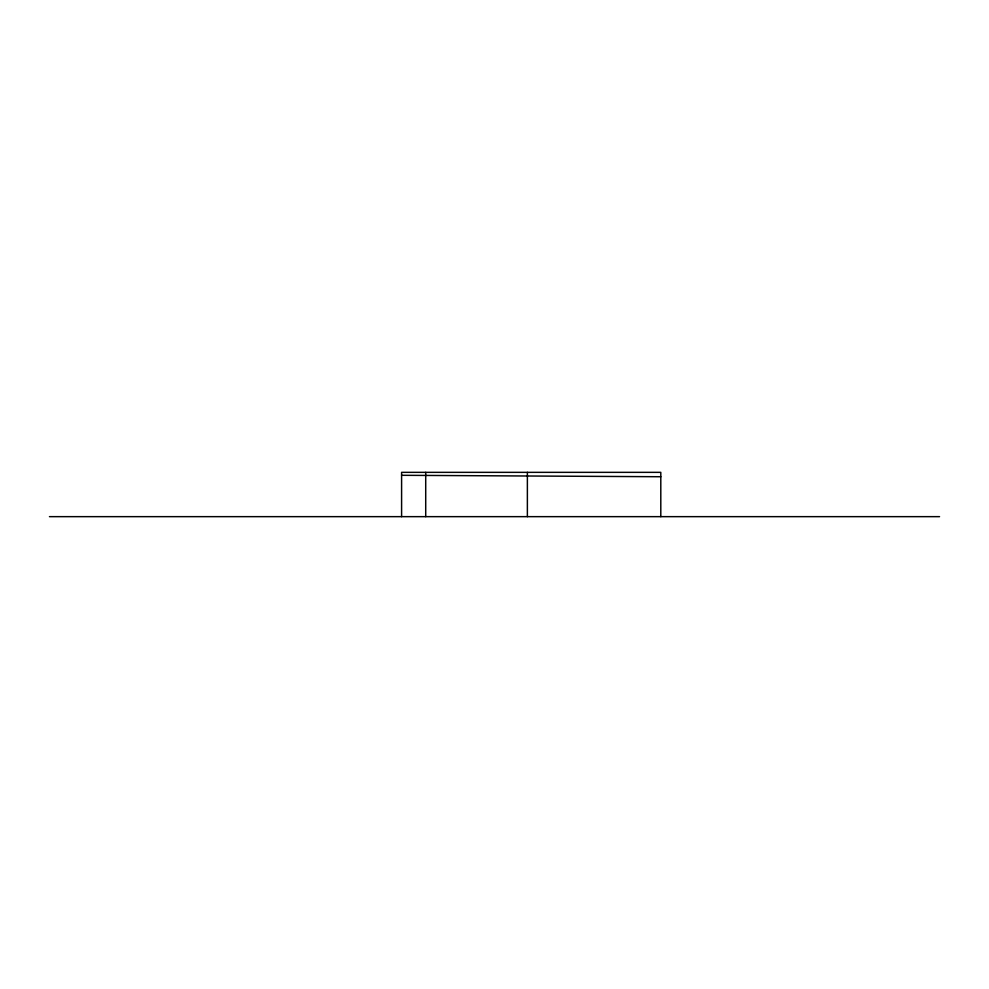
<?xml version="1.0" encoding="UTF-8"?>
<svg xmlns="http://www.w3.org/2000/svg" width="989" height="989" viewBox="0 0 989 989"><rect width="100%" height="100%" fill="white"/><g stroke="black" fill="none" stroke-linecap="round" stroke-linejoin="round"><path stroke-width="1.48" d="M401.596 475.301L660.8 476.735M49.45 516.654L939.55 516.654M660.8 516.654L660.8 472.346L401.596 472.346L401.596 516.654M527.372 472.346L527.372 516.654M425.715 472.346L425.715 516.654"/></g></svg>
